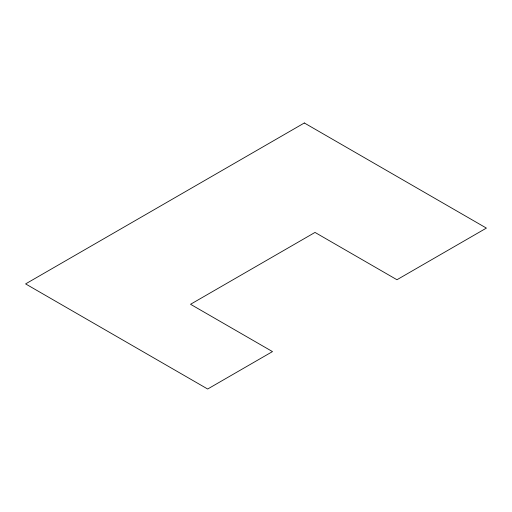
<?xml version="1.0" encoding="UTF-8"?>
<svg xmlns="http://www.w3.org/2000/svg" width="512" height="512" viewBox="0 0 512 512"><rect width="100%" height="100%" fill="white"/><g stroke="black" fill="none" stroke-linecap="round" stroke-linejoin="round"><path stroke-width="0.77" d="M304.333 122.982L25.6 283.904L207.667 389.018L272.486 351.597L190.541 304.282L315.008 232.422L396.954 279.738L486.4 228.096L304.333 122.982"/></g></svg>
